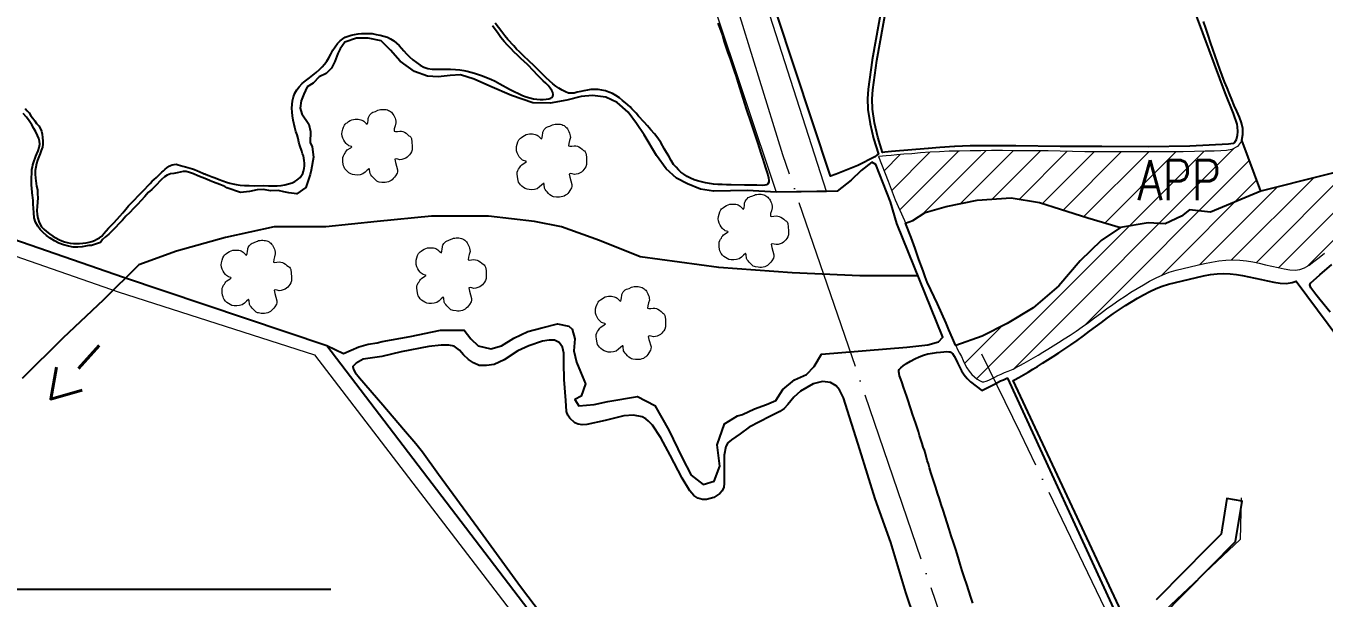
# Model space of a CAD drawing. Header units: millimetres. Extents: x 734776 to 741076, y 7807154 to 7816064.
# Drawn here: x 736499 to 737761, y 7810991 to 7811547 of the extents above; entities that cross this region are included whole.
import ezdxf

# ---------------------------------------------------------------- set-up
doc = ezdxf.new("R2010")
doc.units = ezdxf.units.MM
doc.linetypes.add('CONTINUO', pattern=[0])
doc.linetypes.add('TAPUME', pattern=[197.4, 168, -14.7, 0, -14.7])
for name, color, linetype, lineweight in [('0114000006', 1, 'Continuous', 25), ('0114000006006', 5, 'Continuous', 25), ('0114000006007', 5, 'Continuous', 25), ('0114000006011', 5, 'Continuous', 25), ('0114000006050', 5, 'Continuous', 25), ('0114000006059', 5, 'Continuous', 25), ('0114000006060', 5, 'Continuous', 25), ('APP', 1, 'Continuous', 0), ('MATO', 3, 'Continuous', 0), ('REDE_DE_LUZ', 6, 'Continuous', 0), ('RODOVIA', 1, 'Continuous', 0), ('TEXTO', 7, 'Continuous', 0)]:
    doc.layers.add(name, color=color, linetype=linetype, lineweight=lineweight)
for name, color, linetype in [('0114000006058', 5, 'Continuous'), ('CURSOS_DAGUA', 4, 'Continuous'), ('MALHA', 8, 'Continuous'), ('RESERVA', 3, 'Continuous')]:
    doc.layers.add(name, color=color, linetype=linetype)
doc.styles.add('SIMPLEX', font='simplex', dxfattribs={"height": 0.2})

# ---------------------------------------------------------------- blocks, each defined once
blk = doc.blocks.new('mato')
at = {"layer": 'MATO', "color": 94, "linetype": 'CONTINUO'}
blk.add_lwpolyline([(734601.62, 7824194.74), (734600.84, 7824194.07), (734599.99, 7824193.3), (734599.06, 7824192.59), (734597.97, 7824192.29), (734596.87, 7824192.17), (734595.81, 7824192.21), (734594.94, 7824192.4), (734594.17, 7824192.71), (734593.49, 7824193.11), (734592.85, 7824193.6), (734592.3, 7824194.14), (734591.84, 7824194.73), (734591.53, 7824195.29), (734591.31, 7824195.9), (734591.17, 7824196.58), (734591.02, 7824197.49), (734590.95, 7824198.42), (734590.98, 7824199.32), (734591.21, 7824199.97), (734591.52, 7824200.54), (734591.87, 7824201.04), (734592.13, 7824201.49), (734592.43, 7824201.91), (734592.8, 7824202.32), (734594.2, 7824203.22), (734594.68, 7824203.59), (734594.47, 7824203.74), (734593.48, 7824203.97), (734593.1, 7824204.2), (734592.71, 7824204.51), (734592.31, 7824204.94), (734591.81, 7824205.57), (734591.33, 7824206.31), (734590.93, 7824207.12), (734590.71, 7824207.95), (734590.63, 7824208.82), (734590.68, 7824209.71), (734590.93, 7824210.69), (734591.28, 7824211.61), (734591.68, 7824212.41), (734591.98, 7824212.83), (734592.32, 7824213.13), (734592.72, 7824213.38), (734593.3, 7824213.8), (734593.95, 7824214.2), (734594.63, 7824214.55), (734595.32, 7824214.72), (734595.99, 7824214.8), (734596.64, 7824214.81), (734597.22, 7824214.79), (734597.75, 7824214.71), (734598.24, 7824214.59), (734598.68, 7824214.44), (734599.1, 7824214.25), (734599.51, 7824214), (734600.02, 7824213.45), (734600.49, 7824212.98), (734600.9, 7824212.76), (734601.1, 7824213.4), (734601.23, 7824214.25), (734601.32, 7824215.13), (734601.41, 7824215.51), (734601.52, 7824215.81), (734601.95, 7824216.53), (734602.3, 7824216.98), (734602.71, 7824217.39), (734603.2, 7824217.62), (734603.72, 7824217.8), (734604.26, 7824217.96), (734605.25, 7824218.43), (734605.76, 7824218.63), (734606.32, 7824218.73), (734606.89, 7824218.78), (734607.46, 7824218.78), (734608.02, 7824218.75), (734608.55, 7824218.68), (734609.07, 7824218.55), (734609.54, 7824218.37), (734609.97, 7824218.14), (734610.37, 7824217.86), (734610.72, 7824217.57), (734611.04, 7824217.22), (734611.34, 7824216.82), (734611.65, 7824216.31), (734611.94, 7824215.75), (734612.19, 7824215.14), (734612.38, 7824214.61), (734612.5, 7824214), (734612.52, 7824213.28), (734612.18, 7824212.1), (734611.87, 7824210.94), (734611.75, 7824209.96), (734612.35, 7824209.79), (734613.17, 7824209.85), (734614.07, 7824210), (734614.74, 7824209.92), (734615.38, 7824209.78), (734616, 7824209.54), (734616.65, 7824209.1), (734617.26, 7824208.61), (734617.81, 7824208.1), (734618.23, 7824207.87), (734618.56, 7824207.53), (734618.81, 7824206.95), (734619.02, 7824205.52), (734619.12, 7824203.92), (734619.09, 7824202.38), (734618.82, 7824201.51), (734618.43, 7824200.85), (734617.97, 7824200.34), (734617.54, 7824199.8), (734617.05, 7824199.35), (734616.48, 7824198.97), (734615.74, 7824198.68), (734614.94, 7824198.47), (734614.14, 7824198.35), (734613.28, 7824198.58), (734612.56, 7824198.7), (734612.08, 7824198.53), (734612.33, 7824197.26), (734613.18, 7824194.26), (734613.15, 7824193.5), (734612.97, 7824192.92), (734612.32, 7824191.83), (734611.9, 7824191.24), (734611.44, 7824190.71), (734611.03, 7824190.28), (734610.58, 7824189.92), (734610.08, 7824189.63), (734609.48, 7824189.4), (734608.82, 7824189.24), (734608.15, 7824189.15), (734607.49, 7824189.14), (734606.85, 7824189.18), (734605.74, 7824189.33), (734605.27, 7824189.45), (734604.81, 7824189.67), (734604.24, 7824190.15), (734603.69, 7824190.7), (734603.16, 7824191.29), (734602.72, 7824191.75), (734602.34, 7824192.22), (734602.04, 7824192.75), (734601.87, 7824194.32), (734601.7, 7824194.96)], dxfattribs=at)

msp = doc.modelspace()

# ---------------------------------------------------------------- hatches: boundary and pattern name
at = {"layer": 'APP', "linetype": 'ByBlock'}
h = msp.add_hatch(dxfattribs=at)
h.set_pattern_fill('ANSI31', color=256, scale=150, style=0)
h.set_pattern_definition([(45, (0, 0), (-13.258252147, 13.258252147), [])])
h.paths.add_polyline_path([(738757, 7812001.1), (738757, 7812001.1), (738692.8, 7811931), (738628.7, 7811861), (738523.7, 7811778.7), (738451.3, 7811721.9), (738273.8, 7811582.7), (738180.3, 7811542.1), (738086.8, 7811501.4), (738012.8, 7811474), (737938.9, 7811446.6), (737818.9, 7811416.5), (737699, 7811386.4), (737680.7, 7811435.8), (737680.5, 7811434.9), (737676.4, 7811429.6), (737670.9, 7811426.8), (737665.7, 7811425.9), (737660.4, 7811425.6), (737653.7, 7811425.3), (737645, 7811425), (737634.8, 7811424.7), (737623.8, 7811424.5), (737612.5, 7811424.5), (737601, 7811424.6), (737589.2, 7811424.6), (737577, 7811424.6), (737564.6, 7811424.5), (737552.3, 7811424.4), (737540, 7811424.5), (737528, 7811424.6), (737516, 7811424.9), (737504.1, 7811425.2), (737492.5, 7811425.4), (737481, 7811425.5), (737469.8, 7811425.6), (737458.8, 7811425.6), (737448, 7811425.7), (737437.4, 7811425.7), (737427, 7811425.6), (737416.6, 7811425.5), (737406.3, 7811425.3), (737396.4, 7811425.1), (737386.9, 7811424.6), (737377.7, 7811424.1), (737368.5, 7811423.4), (737359.9, 7811422.7), (737352.2, 7811422.1), (737345.5, 7811421.6), (737339.9, 7811421.1), (737335, 7811420.7), (737331.5, 7811420.3), (737327.6, 7811420.1), (737337, 7811396), (737344, 7811377.9), (737348.5, 7811367.9), (737352.9, 7811357.8), (737354, 7811355.2), (737361.1, 7811358), (737373, 7811365.5), (737393.3, 7811371.5), (737423.6, 7811377.6), (737456.6, 7811379.8), (737484.1, 7811375.4), (737504.5, 7811368.8), (737530.9, 7811360.5), (737562.8, 7811351.2), (737544.1, 7811338.6), (737523.7, 7811318.8), (737502.8, 7811294.6), (737478, 7811273.2), (737452.7, 7811257.8), (737428.5, 7811245.7), (737402.7, 7811236.6), (737404.4, 7811232.6), (737406.4, 7811229.2), (737408.2, 7811225.7), (737410, 7811222.1), (737411.6, 7811218.4), (737413.5, 7811214.9), (737415.7, 7811211.5), (737418.2, 7811208.5), (737420.8, 7811206), (737423.6, 7811203.8), (737426.4, 7811202.1), (737428.5, 7811201.3), (737430, 7811201.3), (737432.2, 7811201.8), (737434.7, 7811202.9), (737437.6, 7811204.3), (737440.6, 7811205.9), (737443.7, 7811207.5), (737446.7, 7811208.8), (737450.1, 7811210.2), (737453.7, 7811211.6), (737458.4, 7811213.7), (737461.2, 7811215.1), (737465.1, 7811217.1), (737469.2, 7811219.4), (737473.6, 7811221.9), (737478.2, 7811224.6), (737482.7, 7811227.2), (737487.2, 7811230), (737492.1, 7811233), (737497.3, 7811236.2), (737502.6, 7811239.5), (737508.2, 7811243), (737513.9, 7811246.7), (737519.8, 7811250.5), (737525.7, 7811254.5), (737531.6, 7811258.9), (737537.6, 7811263.3), (737543.4, 7811267.7), (737549.2, 7811272), (737555.2, 7811276.4), (737561.1, 7811280.6), (737567.2, 7811284.5), (737573, 7811288.3), (737579, 7811292), (737585, 7811295.5), (737591.1, 7811298.9), (737597.4, 7811302.2), (737603.8, 7811305), (737610.2, 7811307.6), (737616.8, 7811309.5), (737623.6, 7811311.2), (737630.4, 7811312.8), (737637.4, 7811314.4), (737644.3, 7811316), (737651.3, 7811317.5), (737658.3, 7811318.7), (737665.3, 7811319.4), (737672.1, 7811319.6), (737678.7, 7811319.4), (737685.2, 7811318.7), (737691.4, 7811317.6), (737697.6, 7811316.3), (737703.7, 7811314.8), (737709.9, 7811313.4), (737715.9, 7811312.1), (737721.7, 7811310.8), (737727.4, 7811309.9), (737732.4, 7811309.7), (737737, 7811310.3), (737741.6, 7811312), (737746.1, 7811314.6), (737750.8, 7811317.9), (737755.7, 7811321.9), (737760.9, 7811326.2), (737766.3, 7811330.7), (737772.1, 7811335.3), (737778.1, 7811340), (737784.4, 7811344.8), (737790.7, 7811349.5), (737796.9, 7811354.2), (737803.4, 7811359), (737810.3, 7811363.5), (737817.6, 7811367.5), (737825.3, 7811371.2), (737833.2, 7811374.5), (737841.3, 7811377.6), (737849.4, 7811380.4), (737857.7, 7811382.9), (737865.9, 7811385.4), (737874, 7811387.8), (737882, 7811390.2), (737889.9, 7811392.5), (737897.8, 7811394.8), (737905.6, 7811397.1), (737913.5, 7811399.4), (737921.4, 7811401.8), (737929.2, 7811404.1), (737937, 7811405.8), (737944.6, 7811406.7), (737952, 7811407.1), (737959, 7811407.4), (737965.8, 7811408.5), (737972.4, 7811410.4), (737979.1, 7811412.9), (737986.1, 7811415.5), (737993.3, 7811418.2), (738000.8, 7811421.1), (738008.6, 7811424.2), (738016.6, 7811427.1), (738024.8, 7811429.6), (738033.2, 7811431.7), (738041.7, 7811433.3), (738050, 7811434.7), (738058.3, 7811436.1), (738066.7, 7811437.6), (738075.1, 7811439.4), (738083.7, 7811441.4), (738092.4, 7811443.4), (738101.2, 7811445.7), (738110, 7811448.1), (738118.9, 7811450.7), (738127.8, 7811453.5), (738136.9, 7811456.4), (738146.1, 7811459.5), (738155.3, 7811462.7), (738164.6, 7811465.9), (738174, 7811469.1), (738183.3, 7811472.2), (738192.4, 7811475.5), (738201.4, 7811479.2), (738210.1, 7811483.1), (738218.5, 7811487.2), (738226.6, 7811491.4), (738234.1, 7811495.1), (738240.9, 7811498.3), (738246.9, 7811500.9), (738252.6, 7811502.8), (738258.1, 7811504.1), (738263.3, 7811504.9), (738267.8, 7811505.6), (738271.2, 7811506.1), (738273.8, 7811506.3), (738284.6, 7811507.4), (738301.1, 7811520.3), (738311.3, 7811530.9), (738323.5, 7811541), (738342.4, 7811559.7), (738349.4, 7811566.3), (738355.7, 7811571.3), (738361.9, 7811576.2), (738372, 7811584.2), (738383.3, 7811588.9), (738391.7, 7811592.4), (738401.2, 7811596.3), (738411, 7811604.4), (738420, 7811611.7), (738426.3, 7811616.9), (738432, 7811622.5), (738434.8, 7811625.3), (738445.9, 7811636.6), (738452.4, 7811643.3), (738458.8, 7811649.9), (738463.5, 7811654.9), (738468.2, 7811659.8), (738471.9, 7811663.6), (738474.9, 7811666.5), (738480.3, 7811671.1), (738483.2, 7811673.6), (738497.3, 7811685.5), (738504.7, 7811692), (738512.5, 7811698.8), (738526.9, 7811711.8), (738539.8, 7811723.8), (738555, 7811736.8), (738568.4, 7811748.2), (738576, 7811757.2), (738584.2, 7811766.9), (738596.5, 7811778.1), (738608.8, 7811789.2), (738621, 7811801), (738633.1, 7811812.9), (738645.8, 7811824.4), (738656.8, 7811837.8), (738678.9, 7811863.3), (738692.1, 7811871.7), (738707.1, 7811879.2), (738722.9, 7811883.5), (738734.9, 7811885.9), (738741.9, 7811886.8), (738751.8, 7811888.9), (738761.1, 7811892.4), (738767.2, 7811894.8), (738775.8, 7811898.9), (738798.2, 7811910.1), (738817.2, 7811923.6), (738826.1, 7811929.9), (738829.2, 7811936.1), (738835.5, 7811948.8), (738839.2, 7811956.4), (738845.5, 7811969.3), (738848.6, 7811975.8), (738851.8, 7811982.5), (738856, 7811991.3), (738858.6, 7811996.9), (738868, 7812033.4), (738883.8, 7812067.3), (738907.1, 7812097.6), (738944.4, 7812132.3), (738978.8, 7812161.8), (739006, 7812175.2), (739030.4, 7812182.3), (739052.8, 7812192.9), (739074.8, 7812210.1), (739075.7, 7812210.8), (739051.7, 7812244.7), (739016.1, 7812215.3), (738975, 7812168.3), (738950.6, 7812150), (738928.2, 7812133.8), (738912, 7812123.6), (738891.7, 7812099.3), (738875.4, 7812076.9), (738853, 7812038.4), (738838.8, 7812007.9), (738830.7, 7811959.2), (738819.7, 7811932.1)])

# ---------------------------------------------------------------- linework, layer by layer
at = {"layer": '0114000006'}
for points in [[(737938.9, 7811446.6), (737699, 7811386.4), (737680.7, 7811435.8), (737681.8, 7811441.3), (737681.6, 7811447.1), (737680.3, 7811452.5), (737678.5, 7811458.1), (737676, 7811463.9), (737673.4, 7811469.6), (737670.9, 7811475.2), (737668.6, 7811480.7), (737666.3, 7811486.5), (737664, 7811492.5), (737661.6, 7811498.7), (737659.4, 7811504.9), (737657.2, 7811511.3), (737654.8, 7811517.7), (737652.5, 7811524.1), (737650.3, 7811530.7), (737648, 7811537.6), (737645.7, 7811544.5), (737643.5, 7811550.9)], [(736346, 7811388.7), (736593.9, 7811302.7), (736791.6, 7811236.6), (737694.1, 7810055.7)]]:
    msp.add_lwpolyline(points, dxfattribs=at)
at = {"layer": '0114000006006', "linetype": 'ByBlock', "elevation": 576.7}
msp.add_lwpolyline([(737365.9, 7811760.4), (737321.6, 7811513.7), (737321.6, 7811513.6), (737317.6, 7811485.4), (737317.6, 7811485.2), (737317, 7811476), (737316.9, 7811475.8), (737316.9, 7811475.8), (737317.3, 7811465.8), (737317.3, 7811465.5), (737319.4, 7811451.8), (737319.4, 7811451.7), (737322.7, 7811437.5), (737322.8, 7811437.3), (737327.5, 7811422.2), (737326.5, 7811421.5), (737324.1, 7811419.5), (737307.7, 7811411.4), (737286.6, 7811402.9), (737286.6, 7811402.9), (737280.9, 7811400.9), (737228.4, 7811559.2)], dxfattribs=at)
at = {"layer": '0114000006007', "linetype": 'ByBlock', "elevation": 576.7}
msp.add_lwpolyline([(737627, 7811582), (737664.3, 7811481.9), (737664.3, 7811481.9), (737664.3, 7811481.8), (737672.3, 7811461.8), (737675.7, 7811451.4), (737676.2, 7811448.7), (737676.5, 7811444.4), (737676.1, 7811440.3), (737675.3, 7811436.3), (737673.7, 7811433.7), (737672.2, 7811432.7), (737667.7, 7811432), (737667.7, 7811432), (737630.1, 7811429.9), (737589.6, 7811429.5), (737544.8, 7811429.6), (737544.8, 7811429.6), (737504.2, 7811429.6), (737461, 7811430.3), (737461, 7811430.3), (737460.9, 7811430.3), (737433.2, 7811430.4), (737433.1, 7811430.4), (737416.8, 7811430.3), (737416.7, 7811430.3), (737416.7, 7811430.3), (737401.8, 7811429.8), (737401.6, 7811429.7), (737387.3, 7811428.8), (737387.3, 7811428.8), (737387.2, 7811428.8), (737376, 7811427.8), (737375.9, 7811427.7), (737340.2, 7811424.8), (737333.9, 7811424.2), (737331.8, 7811424), (737331.6, 7811423.9), (737327.1, 7811438.6), (737323.8, 7811452.6), (737321.8, 7811466), (737321.4, 7811475.8), (737322.1, 7811484.8), (737326, 7811513), (737370.3, 7811759.6)], dxfattribs=at)
at = {"layer": '0114000006011', "linetype": 'ByBlock', "elevation": 576.7}
for points in [[(737570.8, 7810962.8), (737458.4, 7811202.4), (737459.8, 7811203.2), (737463.9, 7811205.5), (737468.4, 7811208.1), (737473, 7811210.7), (737477.5, 7811213.5), (737482.1, 7811216.3), (737486.9, 7811219.4), (737492.1, 7811222.6), (737497.4, 7811225.9), (737503, 7811229.5), (737508.8, 7811233.2), (737514.7, 7811237.1), (737520.7, 7811241.3), (737526.7, 7811245.8), (737532.7, 7811250.3), (737538.5, 7811254.7), (737544.3, 7811259), (737550.1, 7811263.4), (737555.9, 7811267.6), (737561.8, 7811271.5), (737567.6, 7811275.3), (737573.4, 7811278.9), (737579.3, 7811282.4), (737585.2, 7811285.8), (737591.2, 7811288.9), (737597.3, 7811291.7), (737603.4, 7811294.2), (737609.6, 7811296), (737616.1, 7811297.7), (737622.9, 7811299.3), (737629.9, 7811301), (737636.8, 7811302.6), (737643.6, 7811304.1), (737650.3, 7811305.4), (737656.8, 7811306), (737663.2, 7811306.3), (737669.4, 7811306.1), (737675.5, 7811305.5), (737681.4, 7811304.5), (737687.4, 7811303.2), (737693.6, 7811301.8), (737699.8, 7811300.5), (737705.8, 7811299.2), (737711.8, 7811297.9), (737717.9, 7811297), (737723.9, 7811296.7), (737729.7, 7811297.6), (737733.6, 7811299), (737795.6, 7811215.4)], [(737419.3, 7810986.3), (737417.3, 7810992.4), (737415.4, 7810998.4), (737413.4, 7811004.6), (737411.2, 7811011.1), (737409.1, 7811017.7), (737407.1, 7811024.4), (737404.9, 7811031.2), (737402.7, 7811038.4), (737400.4, 7811045.3), (737398.3, 7811051.8), (737396.3, 7811058.2), (737394.3, 7811064.5), (737392.4, 7811070.6), (737390.5, 7811076.6), (737388.6, 7811082.3), (737386.9, 7811087.7), (737385.1, 7811093.3), (737383.4, 7811098.6), (737381.8, 7811103.5), (737380.1, 7811108.4), (737378.6, 7811113.4), (737377.2, 7811117.9), (737376.1, 7811121.7), (737375.1, 7811125), (737373.2, 7811131.7), (737372.2, 7811134.9), (737371.1, 7811138), (737370, 7811141.4), (737368.9, 7811145.2), (737367.6, 7811149.1), (737366.5, 7811153), (737365.2, 7811156.8), (737363.8, 7811160.9), (737362.3, 7811165.5), (737360.8, 7811169.8), (737359.4, 7811174), (737358.1, 7811177.9), (737356.8, 7811182.3), (737355.3, 7811187), (737353.7, 7811191.5), (737352, 7811196.1), (737350.5, 7811200.3), (737349.2, 7811204), (737348.2, 7811207.1), (737347.7, 7811209.2), (737347.4, 7811210.9), (737347.4, 7811212.1), (737347.8, 7811213.3), (737349.2, 7811214.8), (737351.7, 7811216.8), (737354.9, 7811218.9), (737358.8, 7811221.2), (737362.9, 7811223.6), (737367.2, 7811225.6), (737371.5, 7811227.1), (737375.7, 7811228.3), (737380, 7811229.1), (737384.1, 7811229.7), (737387.8, 7811230.1), (737391, 7811230.4), (737393.9, 7811230.6), (737396.1, 7811230.5), (737397.3, 7811230.3), (737398.5, 7811229.8), (737399.7, 7811228.7), (737401.2, 7811226.3), (737402.9, 7811223.1), (737404.5, 7811219.6), (737406.2, 7811215.8), (737408.3, 7811211.8), (737410.9, 7811207.9), (737413.8, 7811204.4), (737416.9, 7811201.4), (737428.1, 7811192.9), (737440.3, 7811199), (737443.4, 7811200.6), (737446.2, 7811202.1), (737449.1, 7811203.3), (737452.3, 7811204.7), (737453, 7811204.9), (737561.5, 7810969.2)], [(737577.6, 7810948.3), (737674.5, 7811046.3), (737680.9, 7811085.5), (737666.1, 7811087.9), (737660.5, 7811053.5), (737644.9, 7811037.7), (737625.5, 7811018.1), (737597.4, 7810989.6)]]:
    msp.add_lwpolyline(points, dxfattribs=at)
at = {"layer": '0114000006050', "elevation": 542.1}
msp.add_lwpolyline([(737362.7, 7810972), (737354.2, 7810996.9), (737339.5, 7811045.2), (737324.4, 7811087.8), (737309.6, 7811135.5), (737293.7, 7811185.8), (737289.6, 7811193.6), (737286.6, 7811197.3), (737280.9, 7811200.6), (737273.3, 7811201.7), (737264.3, 7811199.3), (737252, 7811192.2), (737245.4, 7811186.3), (737239.4, 7811179.1), (737235.9, 7811175.5), (737231.8, 7811172.4), (737222.1, 7811167.7), (737202.1, 7811157.4), (737193.3, 7811150.9), (737184.8, 7811145.1), (737181.3, 7811141.9), (737179.4, 7811138.4), (737177.7, 7811130.1), (737177.8, 7811102.7), (737177.4, 7811098.9), (737175.9, 7811095.5), (737173.6, 7811092.8), (737167.7, 7811088.9), (737160.4, 7811087.1), (737156.7, 7811087.2), (737152.1, 7811088.2), (737148.2, 7811090.8), (737144.2, 7811095.6), (737136.8, 7811107.7), (737125.1, 7811130.2), (737116, 7811146.8), (737108.1, 7811159.1), (737104.2, 7811163.2), (737101.5, 7811165.5), (737098, 7811167.3), (737089.6, 7811169), (737080.2, 7811168.1), (737062.1, 7811163.6), (737044.2, 7811159.9), (737039.8, 7811159.6), (737035.8, 7811160.2), (737032.5, 7811161.5), (737027.6, 7811165.9), (737025.7, 7811168.9), (737024.6, 7811172.6), (737023.8, 7811183), (737022.1, 7811203.6), (737021.9, 7811219.3), (737021.9, 7811229.1), (737020.7, 7811234.9), (737017.5, 7811239.5), (737012.9, 7811241.8), (737007.6, 7811241.8), (737001.1, 7811240.7), (736987.9, 7811236.3), (736977.2, 7811231.2), (736963.8, 7811222.6), (736954.2, 7811218.2), (736946.8, 7811217), (736939.7, 7811217.2), (736934, 7811219.6), (736929.1, 7811223), (736924.4, 7811227.6), (736920.4, 7811231.9), (736915.3, 7811235.8), (736910.2, 7811237), (736902.7, 7811236.9), (736890.6, 7811235.6), (736863.7, 7811230.3), (736845.2, 7811226), (736835.9, 7811224.4), (736826.8, 7811223.2), (736820, 7811219.3), (736816.7, 7811216), (736817.5, 7811213.2), (736819, 7811210.2), (736823.4, 7811205.2), (736846, 7811178.9), (736866.2, 7811155.4), (736878.2, 7811141.3), (736884.6, 7811133.4), (736900.2, 7811111.8), (736938.3, 7811059.6), (736979.7, 7811002.7), (737000.2, 7810975.7)], dxfattribs=at)
at = {"layer": '0114000006058', "elevation": 531.6}
msp.add_lwpolyline([(736498.5, 7811466.6), (736500.4, 7811464.4), (736502.2, 7811462.2), (736503.9, 7811459.6), (736505.8, 7811457.1), (736507.7, 7811454.5), (736509.6, 7811451.9), (736511.6, 7811449.7), (736513.2, 7811447.4), (736514.4, 7811444.6), (736515, 7811441.5), (736515.4, 7811438.4), (736515.7, 7811435), (736515.7, 7811432), (736515.2, 7811428.9), (736514, 7811425.9), (736512.9, 7811422.8), (736511.7, 7811419.7), (736510.6, 7811416.5), (736509.5, 7811413.1), (736508.7, 7811409.7), (736508.2, 7811406.3), (736508.2, 7811402.8), (736508.5, 7811399.1), (736509.6, 7811391.3), (736510.3, 7811387.5), (736510.6, 7811383.7), (736510.8, 7811379.9), (736510.5, 7811375.6), (736510, 7811371.4), (736509.9, 7811367.6), (736510.1, 7811363.7), (736510.8, 7811360.1), (736511.7, 7811356.9), (736512.9, 7811354), (736514.4, 7811351.6), (736516.6, 7811349.4), (736519.2, 7811347.1), (736522.2, 7811344.8), (736525.2, 7811342.7), (736528.3, 7811340.9), (736531.2, 7811339.3), (736534.1, 7811338), (736536.8, 7811337.1), (736539.4, 7811336.4), (736542.3, 7811335.8), (736545.3, 7811335.5), (736548.3, 7811335.5), (736551.4, 7811335.6), (736554.6, 7811335.8), (736557.7, 7811336.2), (736560.5, 7811336.8), (736563.2, 7811337.6), (736565.8, 7811338.5), (736568.2, 7811339.6), (736570.6, 7811341.1), (736572.9, 7811342.8), (736574.8, 7811345.1), (736577.1, 7811347.7), (736579.6, 7811350.4), (736582.1, 7811353.1), (736584.8, 7811356), (736590.5, 7811362.2), (736593.3, 7811365.4), (736596.2, 7811368.7), (736599, 7811372), (736601.9, 7811375), (736611.2, 7811384.7), (736614.7, 7811388.3), (736617.7, 7811391.4), (736620, 7811393.8), (736621.8, 7811395.9), (736623.9, 7811397.7), (736626, 7811399.6), (736628, 7811401.6), (736629.9, 7811403.4), (736631.4, 7811404.9), (736632.8, 7811406.2), (736634.5, 7811407.7), (736636.1, 7811409), (736637.3, 7811409.9), (736638.4, 7811410.6), (736639.8, 7811411.2), (736641.4, 7811411.9), (736643.1, 7811412.3), (736645.1, 7811412.5), (736647.2, 7811412), (736649.3, 7811411.3), (736651.6, 7811410.5), (736654.2, 7811409.8), (736656.5, 7811409.2), (736658.9, 7811408.7), (736661.1, 7811408.1), (736663, 7811407.4), (736666, 7811406.1), (736667.5, 7811405.5), (736671.7, 7811403.6), (736672.5, 7811403.3), (736673.1, 7811403), (736674.4, 7811402.5), (736676.8, 7811401.5), (736680.2, 7811400.3), (736683.1, 7811399.2), (736686.9, 7811397.8), (736690.6, 7811396.4), (736694.1, 7811395), (736697.2, 7811394), (736700.1, 7811393.3), (736703.4, 7811392.7), (736707.3, 7811392.2), (736711.6, 7811391.9), (736716.2, 7811391.7), (736721.2, 7811391.6), (736730.5, 7811391.7), (736734.9, 7811391.6), (736739.1, 7811391.6), (736743.2, 7811391.5), (736747.1, 7811391.8), (736750.8, 7811392.4), (736754.5, 7811393.4), (736757.9, 7811394.5), (736760.4, 7811395.8), (736762.3, 7811397), (736764, 7811398.3), (736765.6, 7811399.6), (736767.1, 7811401.4), (736768.2, 7811403.4), (736769, 7811405.6), (736769.6, 7811408.4), (736769.8, 7811411), (736769.8, 7811413.6), (736769.6, 7811416), (736769.3, 7811418.3), (736768.8, 7811420.6), (736768.1, 7811422.7), (736767.3, 7811425.1), (736765.4, 7811430.5), (736764.5, 7811433.9), (736763.7, 7811437.3), (736762.7, 7811440.9), (736761.5, 7811444.4), (736760.6, 7811448), (736758.9, 7811455.4), (736758.3, 7811459.4), (736757.9, 7811463.1), (736757.7, 7811466.8), (736757.8, 7811470.4), (736758.3, 7811474.1), (736759.2, 7811478), (736760.6, 7811481.6), (736762.4, 7811484.8), (736764.7, 7811487.7), (736767.6, 7811490.7), (736771, 7811493.5), (736774.6, 7811496.2), (736778, 7811498.8), (736781.3, 7811501.5), (736784.4, 7811504.3), (736787.1, 7811507), (736789.4, 7811509.6), (736791.7, 7811512.4), (736793.7, 7811515.6), (736795.4, 7811519.4), (736797.4, 7811523.1), (736799.7, 7811526.5), (736802, 7811529.5), (736804.6, 7811532.1), (736807.1, 7811534.2), (736809.5, 7811535.7), (736812.2, 7811536.8), (736815.2, 7811537.7), (736818.5, 7811538.4), (736821.9, 7811539), (736825.3, 7811539.3), (736828.6, 7811539.5), (736832.2, 7811539.5), (736835.8, 7811539.2), (736839.5, 7811538.5), (736843.3, 7811537.8), (736847.1, 7811536.9), (736850.5, 7811535.7), (736853.6, 7811534.1), (736856.6, 7811532.2), (736859.3, 7811530), (736861.8, 7811527.6), (736866.4, 7811522.5), (736869, 7811519.6), (736871.9, 7811516.6), (736875, 7811513.8), (736878.6, 7811511.1), (736882.3, 7811508.5), (736886, 7811506.6), (736889.8, 7811505.4), (736893.8, 7811504.8), (736897.8, 7811504.8), (736902.3, 7811504.8), (736907, 7811504.8), (736911.8, 7811504.7), (736916.5, 7811504.4), (736920.9, 7811504), (736924.7, 7811503.4), (736928.1, 7811502.8), (736931.6, 7811501.9), (736935.2, 7811500.9), (736939.1, 7811499.7), (736943, 7811498.2), (736946.9, 7811496.7), (736950.9, 7811495), (736955.2, 7811493.1), (736959.8, 7811490.6), (736969.1, 7811485.4), (736973.5, 7811483), (736977.7, 7811481), (736981.7, 7811479.3), (736985.4, 7811478), (736988.9, 7811476.8), (736992.4, 7811476.1), (736995.6, 7811475.6), (736998.8, 7811475.4), (737001.8, 7811475.4), (737004.7, 7811475.6), (737007.2, 7811476), (737009.1, 7811476.5), (737010.3, 7811477.2), (737011.1, 7811478.4), (737011.4, 7811480.2), (737011.2, 7811482.2), (737010.3, 7811484.1), (737008.7, 7811486.4), (737006.6, 7811488.9), (737004.4, 7811491.1), (737001.9, 7811493.5), (736999, 7811496.3), (736995.9, 7811499.4), (736992.8, 7811502.8), (736986.6, 7811509.4), (736980.1, 7811515.2), (736976.9, 7811518.2), (736973.7, 7811521.4), (736970.4, 7811524.7), (736967.2, 7811528.1), (736963.9, 7811531.7), (736960.8, 7811535.5), (736958.1, 7811539.3), (736952.7, 7811546.8)], dxfattribs=at)
at = {"layer": '0114000006059', "elevation": 569.9}
msp.add_lwpolyline([(737171.4, 7811549.5), (737172.9, 7811546), (737174.4, 7811542.1), (737176, 7811537.5), (737177.5, 7811532.2), (737179.3, 7811526.5), (737181.3, 7811520.6), (737183.4, 7811514.7), (737185.6, 7811508.8), (737187.5, 7811503), (737189.3, 7811497.5), (737191, 7811492.2), (737192.7, 7811486.9), (737194.2, 7811481.7), (737195.8, 7811476.6), (737197.5, 7811471.5), (737199.2, 7811466.4), (737200.8, 7811461.4), (737202.2, 7811456.7), (737203.8, 7811451.9), (737205.5, 7811447.2), (737207.2, 7811442.2), (737208.9, 7811437.3), (737210.3, 7811432.5), (737213.2, 7811423.2), (737214.9, 7811418.2), (737216.6, 7811413.3), (737218, 7811408.9), (737220, 7811402.3), (737220.8, 7811399.2), (737221.2, 7811396.8), (737221, 7811395), (737220.2, 7811393.5), (737218.8, 7811392.5), (737217.2, 7811392), (737215, 7811391.9), (737209.3, 7811392.1), (737205.8, 7811392.2), (737201.9, 7811392.3), (737197.5, 7811392.3), (737184.4, 7811392.6), (737180.1, 7811392.6), (737175.8, 7811392.7), (737171.6, 7811392.8), (737167.4, 7811393.1), (737163.4, 7811393.7), (737159.5, 7811394.4), (737155.6, 7811395.3), (737151.9, 7811396.2), (737148.4, 7811397.4), (737145, 7811398.8), (737141.7, 7811400.6), (737138.6, 7811402.7), (737135.7, 7811404.9), (737133.3, 7811407.1), (737130.9, 7811409.5), (737128.6, 7811412.2), (737126.3, 7811416), (737123.9, 7811420.2), (737121.6, 7811424), (737119.7, 7811427.1), (737116.2, 7811433.5), (737113.3, 7811437.9), (737110, 7811442.1), (737106.5, 7811446), (737103.2, 7811449.8), (737099.9, 7811453.2), (737094.3, 7811459.2), (737092.1, 7811461.9), (737090, 7811464.2), (737088.1, 7811466.2), (737086.3, 7811468.1), (737084, 7811470.1), (737081.7, 7811472.1), (737079, 7811474.3), (737075.9, 7811476.8), (737072.5, 7811479.1), (737069.1, 7811481), (737065.7, 7811482.4), (737062.3, 7811483.6), (737058.8, 7811484.4), (737055.3, 7811484.9), (737051.7, 7811485), (737048.2, 7811484.9), (737044.8, 7811484.4), (737041.4, 7811483.8), (737038.3, 7811483.2), (737035, 7811482.3), (737032, 7811481.6), (737029.2, 7811481.3), (737026.5, 7811481.6), (737023.5, 7811482.9), (737020.3, 7811484.5), (737017.1, 7811486.3), (737014, 7811488.2), (737011.1, 7811490.6), (737008, 7811493.4), (737004.8, 7811496.4), (737001.7, 7811499.3), (736998.6, 7811502.4), (736995.4, 7811505.6), (736992.2, 7811508.8), (736988.9, 7811511.9), (736982.2, 7811518.4), (736978.9, 7811521.5), (736975.9, 7811524.3), (736973.2, 7811527.3), (736967.4, 7811533.6), (736964.5, 7811537.1), (736961.5, 7811541), (736958.5, 7811545.1), (736955.3, 7811549.4)], dxfattribs=at)
at = {"layer": '0114000006060'}
msp.add_lwpolyline([(737766.5, 7811268.9), (737756.4, 7811281.3), (737752.5, 7811286.1), (737747.7, 7811292.4), (737746.8, 7811295.4), (737747.3, 7811297.1), (737756.5, 7811305.2), (737768, 7811315.1)], dxfattribs=at)
at = {"layer": 'APP', "linetype": 'ByBlock', "elevation": 576.7}
msp.add_lwpolyline([(737818.9, 7811416.5), (737699, 7811386.4), (737680.7, 7811435.8), (737680.5, 7811434.9), (737676.4, 7811429.6), (737670.9, 7811426.8), (737665.7, 7811425.9), (737660.4, 7811425.6), (737653.7, 7811425.3), (737645, 7811425), (737634.8, 7811424.7), (737623.8, 7811424.5), (737612.5, 7811424.5), (737601, 7811424.6), (737589.2, 7811424.6), (737577, 7811424.6), (737564.6, 7811424.5), (737552.3, 7811424.4), (737540, 7811424.5), (737528, 7811424.6), (737516, 7811424.9), (737504.1, 7811425.2), (737492.5, 7811425.4), (737481, 7811425.5), (737469.8, 7811425.6), (737458.8, 7811425.6), (737448, 7811425.7), (737437.4, 7811425.7), (737427, 7811425.6), (737416.6, 7811425.5), (737406.3, 7811425.3), (737396.4, 7811425.1), (737386.9, 7811424.6), (737377.7, 7811424.1), (737368.5, 7811423.4), (737359.9, 7811422.7), (737352.2, 7811422.1), (737345.5, 7811421.6), (737339.9, 7811421.1), (737335, 7811420.7), (737331.5, 7811420.3), (737327.6, 7811420.1), (737337, 7811396), (737344, 7811377.9), (737348.5, 7811367.9), (737352.9, 7811357.8), (737354, 7811355.2), (737361.1, 7811358), (737373, 7811365.5), (737393.3, 7811371.5), (737423.6, 7811377.6), (737456.6, 7811379.8), (737484.1, 7811375.4), (737504.5, 7811368.8), (737530.9, 7811360.5), (737562.8, 7811351.2), (737544.1, 7811338.6), (737523.7, 7811318.8), (737502.8, 7811294.6), (737478, 7811273.2), (737452.7, 7811257.8), (737428.5, 7811245.7), (737402.7, 7811236.6), (737404.4, 7811232.6), (737406.4, 7811229.2), (737408.2, 7811225.7), (737410, 7811222.1), (737411.6, 7811218.4), (737413.5, 7811214.9), (737415.7, 7811211.5), (737418.2, 7811208.5), (737420.8, 7811206), (737423.6, 7811203.8), (737426.4, 7811202.1), (737428.5, 7811201.3), (737430, 7811201.3), (737432.2, 7811201.8), (737434.7, 7811202.9), (737437.6, 7811204.3), (737440.6, 7811205.9), (737443.7, 7811207.5), (737446.7, 7811208.8), (737450.1, 7811210.2), (737453.7, 7811211.6), (737458.4, 7811213.7), (737461.2, 7811215.1), (737465.1, 7811217.1), (737469.2, 7811219.4), (737473.6, 7811221.9), (737478.2, 7811224.6), (737482.7, 7811227.2), (737487.2, 7811230), (737492.1, 7811233), (737497.3, 7811236.2), (737502.6, 7811239.5), (737508.2, 7811243), (737513.9, 7811246.7), (737519.8, 7811250.5), (737525.7, 7811254.5), (737531.6, 7811258.9), (737537.6, 7811263.3), (737543.4, 7811267.7), (737549.2, 7811272), (737555.2, 7811276.4), (737561.1, 7811280.6), (737567.2, 7811284.5), (737573, 7811288.3), (737579, 7811292), (737585, 7811295.5), (737591.1, 7811298.9), (737597.4, 7811302.2), (737603.8, 7811305), (737610.2, 7811307.6), (737616.8, 7811309.5), (737623.6, 7811311.2), (737630.4, 7811312.8), (737637.4, 7811314.4), (737644.3, 7811316), (737651.3, 7811317.5), (737658.3, 7811318.7), (737665.3, 7811319.4), (737672.1, 7811319.6), (737678.7, 7811319.4), (737685.2, 7811318.7), (737691.4, 7811317.6), (737697.6, 7811316.3), (737703.7, 7811314.8), (737709.9, 7811313.4), (737715.9, 7811312.1), (737721.7, 7811310.8), (737727.4, 7811309.9), (737732.4, 7811309.7), (737737, 7811310.3), (737741.6, 7811312), (737746.1, 7811314.6), (737750.8, 7811317.9), (737755.7, 7811321.9), (737760.9, 7811326.2)], dxfattribs=at)
at = {"layer": 'CURSOS_DAGUA', "linetype": 'Continuous'}
msp.add_lwpolyline([(739051.7, 7812244.7), (739016.1, 7812215.3), (738988.8, 7812198.2), (738934.7, 7812163.5), (738892.8, 7812132.2), (738850.8, 7812097), (738793.9, 7812046), (738757, 7812001.1), (738628.7, 7811861), (738273.8, 7811582.7), (738086.8, 7811501.4), (737938.9, 7811446.6), (737699, 7811386.4), (737650.3, 7811366), (737629.9, 7811368.2), (737622.2, 7811362.2), (737606.2, 7811354.5), (737589.7, 7811355.6), (737562.8, 7811351.2)], dxfattribs=at)
at = {"layer": 'CURSOS_DAGUA', "linetype": 'Continuous', "elevation": 576.7}
msp.add_lwpolyline([(737562.8, 7811351.2), (737544.1, 7811338.6), (737523.7, 7811318.8), (737502.8, 7811294.6), (737478, 7811273.2), (737452.7, 7811257.8), (737428.5, 7811245.7), (737402.7, 7811236.6), (737402.5, 7811236.9), (737399.6, 7811243.5), (737396, 7811251.8), (737393.3, 7811258.1), (737389.2, 7811267.5), (737385.1, 7811276.9), (737378.6, 7811290.6), (737375.1, 7811297.9), (737373, 7811303.3), (737371, 7811308.9), (737366.9, 7811319.9), (737363.2, 7811330.6), (737359.5, 7811341.3), (737354, 7811355.2), (737361.1, 7811358), (737373, 7811365.5), (737393.3, 7811371.5), (737423.6, 7811377.6), (737456.6, 7811379.8), (737484.1, 7811375.4), (737504.5, 7811368.8), (737530.9, 7811360.5)], close=True, dxfattribs=at)
msp.add_lwpolyline([(737366, 7811304.3), (737309.5, 7811304.3), (737243.6, 7811307), (737172.5, 7811312.2), (737096.1, 7811322.7), (737056.6, 7811338.5), (737019.7, 7811351.7), (736993.4, 7811356.9), (736948.6, 7811362.2), (736893.3, 7811362.2), (736840.6, 7811356.9), (736790.5, 7811351.7), (736740.5, 7811351.7), (736693.1, 7811341.2), (736645.6, 7811328), (736608.8, 7811314.9), (736574.5, 7811280.7), (736535, 7811243.8), (736495.5, 7811204.4)], dxfattribs=at)
at = {"layer": 'MALHA'}
msp.add_lwpolyline([(735075.6, 7811000), (736795.6, 7811000)], dxfattribs=at)
at = {"layer": 'REDE_DE_LUZ', "color": 6, "linetype": 'TAPUME'}
msp.add_line((737689.3, 7810095.1, 576.7), (737234.7, 7811421.7, 576.7), dxfattribs=at)
at = {"layer": 'REDE_DE_LUZ', "linetype": 'Continuous', "elevation": 576.7}
msp.add_lwpolyline([(737014.2, 7812203.8), (737008.2, 7812205.2), (737002.2, 7812206.5), (736996.2, 7812207.7), (736990.1, 7812209), (736983.8, 7812210.2), (736976.9, 7812211.6), (736969.6, 7812213), (736962.3, 7812214.5), (736958.1, 7812215.2), (737171.5, 7811572.5), (737167.4, 7811567.1), (737228.1, 7811385.4), (737228.1, 7811385.4), (737277.2, 7811386), (737014.2, 7812203.8)], close=True, dxfattribs=at)
at = {"layer": 'REDE_DE_LUZ', "color": 6, "linetype": 'TAPUME', "elevation": 576.7}
msp.add_lwpolyline([(737234.7, 7811421.7), (736990.4, 7812208.9)], dxfattribs=at)
at = {"layer": 'REDE_DE_LUZ', "color": 6, "linetype": 'TAPUME'}
msp.add_lwpolyline([(737680, 7811088.8), (737679, 7811048.3), (737566.7, 7810942.5), (737465.6, 7811151.3), (737428.1, 7811228.2)], dxfattribs=at)
at = {"layer": 'RESERVA', "elevation": 523.7}
msp.add_lwpolyline([(736346, 7811388.7), (736593.9, 7811302.7), (736791.6, 7811236.6), (736807.7, 7811228.6), (736822.6, 7811235.2), (736831.8, 7811237.7), (736840.4, 7811239), (736845.4, 7811240.4), (736872.5, 7811245.3), (736902.2, 7811251.5), (736924.9, 7811251.5), (736931.6, 7811243), (736938.7, 7811236.2), (736951, 7811233.3), (736961.4, 7811236.2), (736973.4, 7811243.5), (736987, 7811250), (737000.4, 7811253.7), (737015.6, 7811257.5), (737026.9, 7811255.3), (737029.9, 7811252.4), (737032.5, 7811242.9), (737031.6, 7811231.4), (737034.1, 7811220.3), (737038.1, 7811210.9), (737043.1, 7811199.2), (737038.8, 7811187.5), (737032.6, 7811184), (737036.5, 7811178), (737051.4, 7811179.4), (737064.6, 7811182.2), (737093.5, 7811187), (737110.3, 7811178.4), (737123.9, 7811154.2), (737137, 7811127.5), (737145.5, 7811110.6), (737157.2, 7811101.5), (737168.1, 7811104.7), (737173.5, 7811119.5), (737171, 7811140.1), (737178, 7811160.5), (737190.6, 7811168.3), (737195.6, 7811169.6), (737207.1, 7811174.9), (737218.9, 7811179.2), (737228, 7811183.2), (737234.6, 7811193.9), (737246.1, 7811203.3), (737257.7, 7811208.3), (737265, 7811216.1), (737272.4, 7811228.1), (737355.2, 7811234.9), (737375.5, 7811237.1), (737385.8, 7811240), (737390.2, 7811244.7), (737345.5, 7811354.8), (737339.4, 7811376.1), (737325.2, 7811412.3), (737321.1, 7811414.6), (737310.8, 7811406.5), (737301.2, 7811396.9), (737287.6, 7811386.2), (737228.1, 7811385.4), (737200.3, 7811387.1), (737167.2, 7811386.3), (737154.6, 7811388.4), (737142.2, 7811393.3), (737131.5, 7811399.1), (737121.2, 7811408.1), (737111.8, 7811421.1), (737099.9, 7811440.9), (737092.5, 7811451.9), (737084.4, 7811462.9), (737073.8, 7811472.3), (737062.6, 7811477.5), (737049.6, 7811479.1), (737038.8, 7811478.3), (737024.7, 7811474.8), (737008.5, 7811471.9), (736991.8, 7811472.2), (736970.9, 7811479.1), (736950, 7811488.4), (736934.6, 7811495), (736921.6, 7811499.3), (736911.3, 7811498.7), (736899.7, 7811497.4), (736889.5, 7811497.8), (736876.8, 7811502.5), (736863, 7811512.6), (736853.6, 7811523.1), (736844.5, 7811532.4), (736831.8, 7811534.9), (736820.5, 7811534.8), (736809.1, 7811531), (736804.7, 7811524.5), (736802.3, 7811520), (736799.3, 7811512.3), (736796.1, 7811505.6), (736790.8, 7811500.5), (736784.2, 7811497.2), (736778.3, 7811491.3), (736772.6, 7811487.6), (736769.3, 7811480.6), (736766.6, 7811473.9), (736765.6, 7811466.8), (736767.3, 7811461.3), (736774.1, 7811451.2), (736775.7, 7811444.1), (736775.5, 7811433.6), (736777.4, 7811429.4), (736778.6, 7811419.3), (736776.4, 7811406.8), (736775.3, 7811402.6), (736771.2, 7811389.8), (736762.5, 7811383.6), (736754.6, 7811384.6), (736749.8, 7811385.8), (736744.2, 7811387.1), (736737, 7811386.6), (736730.2, 7811388.1), (736723.9, 7811387.6), (736716.4, 7811386), (736707.7, 7811385), (736694.5, 7811389.6), (736692.4, 7811390.8), (736687.5, 7811392.7), (736681.6, 7811395.2), (736678.3, 7811396.5), (736674.7, 7811397.9), (736670.5, 7811399.6), (736666.2, 7811401.3), (736662, 7811403), (736658.2, 7811404.4), (736654.9, 7811405.4), (736652, 7811405.4), (736649.2, 7811404.8), (736646.2, 7811404.2), (736643, 7811403.6), (736639.7, 7811403.1), (736636.6, 7811401.9), (736633.7, 7811400.2), (736631, 7811397.6), (736624.7, 7811391.2), (736621.4, 7811388), (736618, 7811384.9), (736614.6, 7811381.3), (736611.2, 7811377.4), (736607.6, 7811373.4), (736603.8, 7811369.6), (736600.1, 7811365.7), (736596.4, 7811362.1), (736593, 7811358.3), (736589.6, 7811354.6), (736586.3, 7811351.1), (736583.1, 7811347.7), (736579.8, 7811344.7), (736576.5, 7811342), (736573.7, 7811339.4), (736571.7, 7811336.5), (736562.9, 7811333.6), (736560.4, 7811333.5), (736557.2, 7811332.9), (736553.7, 7811332.2), (736549.8, 7811331.9), (736545.2, 7811332.1), (736540.5, 7811333), (736535.8, 7811334.3), (736531.3, 7811336), (736527, 7811338.1), (736522.9, 7811340.7), (736519.2, 7811343.4), (736515.9, 7811346.3), (736513.1, 7811349.2), (736510.7, 7811352.2), (736508.5, 7811356.1), (736507.3, 7811360.5), (736506.8, 7811365.3), (736506.6, 7811369.7), (736506.3, 7811373.8), (736506.1, 7811377.2), (736505.9, 7811379.8), (736505.6, 7811382.3), (736505.4, 7811384.7), (736504.9, 7811389.4), (736504.7, 7811391.7), (736504.6, 7811393.9), (736504.6, 7811396.1), (736504.6, 7811398.3), (736504.7, 7811400.6), (736504.8, 7811402.5), (736504.9, 7811404.8), (736505.1, 7811407.2), (736505.5, 7811409.6), (736506, 7811412), (736506.7, 7811413.9), (736508.9, 7811420.3), (736509.9, 7811422.7), (736511.1, 7811425.6), (736512.2, 7811428.6), (736512.6, 7811432), (736512.5, 7811434.9), (736511.8, 7811437.5), (736510.6, 7811440.5), (736508.9, 7811443.8), (736507, 7811447.3), (736504.9, 7811450.8), (736502.5, 7811454.6), (736499.8, 7811458.2), (736496.6, 7811461.7)], dxfattribs=at)
at = {"layer": 'RODOVIA', "linetype": 'CONTINUO', "ltscale": 30, "elevation": 576.7}
msp.add_lwpolyline([(735907.7, 7811996.5), (736005, 7811969.1), (736023.4, 7811971.6), (736096.5, 7811958), (736106.6, 7811945), (736152.6, 7811826.6), (736298.2, 7811409.8), (736338.4, 7811375.5), (736588.9, 7811288.5), (736779.7, 7811227.5), (737678, 7810056.2), (737758.3, 7809956.7), (737828.8, 7809861.2), (737929.9, 7809728.3), (738000.7, 7809633.9), (738050.3, 7809567.3), (738062.6, 7809552.6), (738086.2, 7809523.8), (738102.6, 7809473.6)], dxfattribs=at)

# ---------------------------------------------------------------- block references
at = {"layer": 'MATO', "linetype": 'Continuous', "xscale": 2.395301150769189, "yscale": 2.395301150769189, "zscale": 2.395301150769189}
for p in [(-1022759.5, -10929894.5), (-1022590, -10929908.8), (-1022393.8, -10929976.9), (-1022876.7, -10930021.6), (-1022687.5, -10930019.3), (-1022513.2, -10930066.4)]:
    msp.add_blockref('mato', p, dxfattribs=at)

# ---------------------------------------------------------------- texts
at = {"layer": 'TEXTO', "linetype": 'Continuous', "style": 'SIMPLEX', "width": 0.807676}
msp.add_text('APP', height=39, dxfattribs=at).set_placement((737579.4, 7811377.5))
at = {"layer": 'TEXTO', "color": 7, "linetype": 'Continuous', "style": 'SIMPLEX'}
msp.add_text('<-', height=39, rotation=47.8417, dxfattribs=at).set_placement((736531.3, 7811168.4))

doc.saveas('drawing.dxf')
